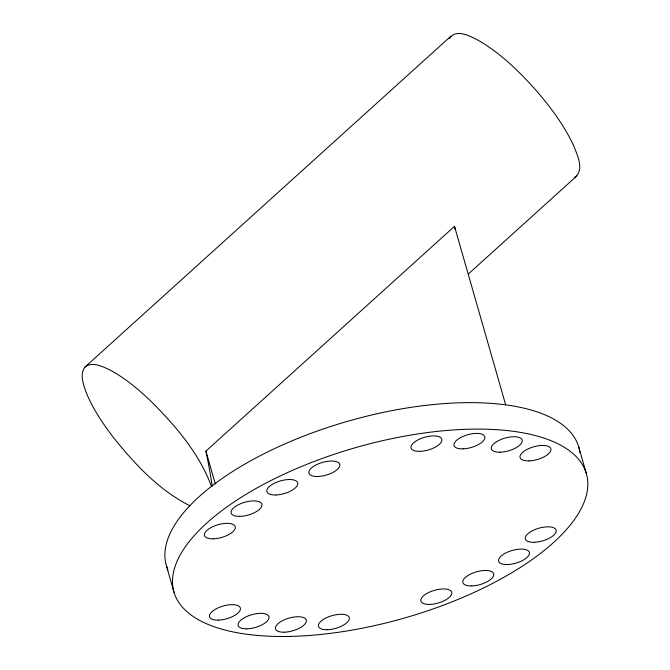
<?xml version="1.0" encoding="UTF-8"?>
<svg xmlns="http://www.w3.org/2000/svg" width="670" height="670" viewBox="0 0 670 670"><rect width="100%" height="100%" fill="white"/><g stroke="black" fill="none" stroke-linecap="round" stroke-linejoin="round"><path stroke-width="1" d="M449.277 38.651C456.103 27.813 471.136 36.641 479.46 40.971C500.063 53.173 517.558 69.931 533.588 87.561C549.241 105.316 563.805 124.444 573.813 146.018C577.289 155.197 584.944 170.431 574.408 177.575M211.477 486.387C198.881 452.568 174.518 424.52 149.142 399.513C136.873 388.081 123.833 377.151 108.85 369.438C101.79 366.264 92.008 361.331 84.99 367.043C79.353 374.312 83.44 384.346 86.02 392.034C92.226 407.578 101.555 421.648 111.522 435.014C133.313 462.66 158.137 489.703 189.945 505.817M84.99 367.043L450.977 36.105M206.017 451.681L205.908 451.119L454.494 226.334L505.666 404.797M468.322 274.038L576.878 175.875M578.662 446.748L586.242 473.204M205.908 451.119L215.346 484.042M166.47 565.941L174.058 592.389M454.494 226.334L455.123 229.366M167.944 569.961A214.534 88.624 -16 0 1 349.087 420.877A214.534 88.624 -16 0 1 579.919 452.677M205.992 451.605A91.832 7.579 76.2 0 1 212.222 486.227M419.571 451.362A16.013 6.616 -16 0 0 441.89 439.545A16.013 6.616 -16 0 0 417.804 439.972A16.013 6.616 -16 0 0 419.571 451.362M239.676 516.377A16.013 6.616 -16 0 0 261.995 504.56A16.013 6.616 -16 0 0 237.909 504.979A16.013 6.616 -16 0 0 239.676 516.377M327.044 629.733A16.013 6.616 -16 0 0 349.363 617.916A16.013 6.616 -16 0 0 325.277 618.335A16.013 6.616 -16 0 0 327.044 629.733M507.156 564.559A16.013 6.616 -16 0 0 529.468 552.75A16.013 6.616 -16 0 0 505.381 553.169A16.013 6.616 -16 0 0 507.156 564.559M499.82 452.208A16.013 6.616 -16 0 0 522.231 440.433A16.013 6.616 -16 0 0 498.212 440.768A16.013 6.616 -16 0 0 499.82 452.208M317.379 476.504A16.013 6.616 -16 0 0 339.791 464.729A16.013 6.616 -16 0 0 315.779 465.064A16.013 6.616 -16 0 0 317.379 476.504M246.619 628.829A16.013 6.616 -16 0 0 269.03 617.053A16.013 6.616 -16 0 0 245.019 617.388A16.013 6.616 -16 0 0 246.619 628.829M429.353 604.424A16.013 6.616 -16 0 0 451.764 592.649A16.013 6.616 -16 0 0 427.753 592.975A16.013 6.616 -16 0 0 429.353 604.424M213.47 538.814A16.013 6.616 -16 0 0 235.287 526.796A16.013 6.616 -16 0 0 210.832 527.65A16.013 6.616 -16 0 0 213.47 538.814M218.554 620.119A16.013 6.616 -16 0 0 240.371 608.1A16.013 6.616 -16 0 0 215.908 608.955A16.013 6.616 -16 0 0 218.554 620.119M534.325 542.281A16.013 6.616 -16 0 0 556.142 530.271A16.013 6.616 -16 0 0 531.687 531.126A16.013 6.616 -16 0 0 534.325 542.281M529.074 460.893A16.013 6.616 -16 0 0 550.891 448.883A16.013 6.616 -16 0 0 526.436 449.738A16.013 6.616 -16 0 0 529.074 460.893M471.881 585.923A16.013 6.616 -16 0 0 493.698 573.905A16.013 6.616 -16 0 0 469.226 574.768A16.013 6.616 -16 0 0 471.881 585.923M284.482 632.187A16.013 6.616 -16 0 0 306.299 620.169A16.013 6.616 -16 0 0 281.844 621.031A16.013 6.616 -16 0 0 284.482 632.187M275.906 494.979A16.013 6.616 -16 0 0 297.731 482.961A16.013 6.616 -16 0 0 273.268 483.815A16.013 6.616 -16 0 0 275.906 494.979M463.037 448.858A16.013 6.616 -16 0 0 484.854 436.84A16.013 6.616 -16 0 0 460.391 437.694A16.013 6.616 -16 0 0 463.037 448.858M290.219 636.416A214.534 88.624 -16 0 0 587.221 477.308A214.534 88.624 -16 0 0 263.009 484.67A214.534 88.624 -16 0 0 290.219 636.416"/></g></svg>
